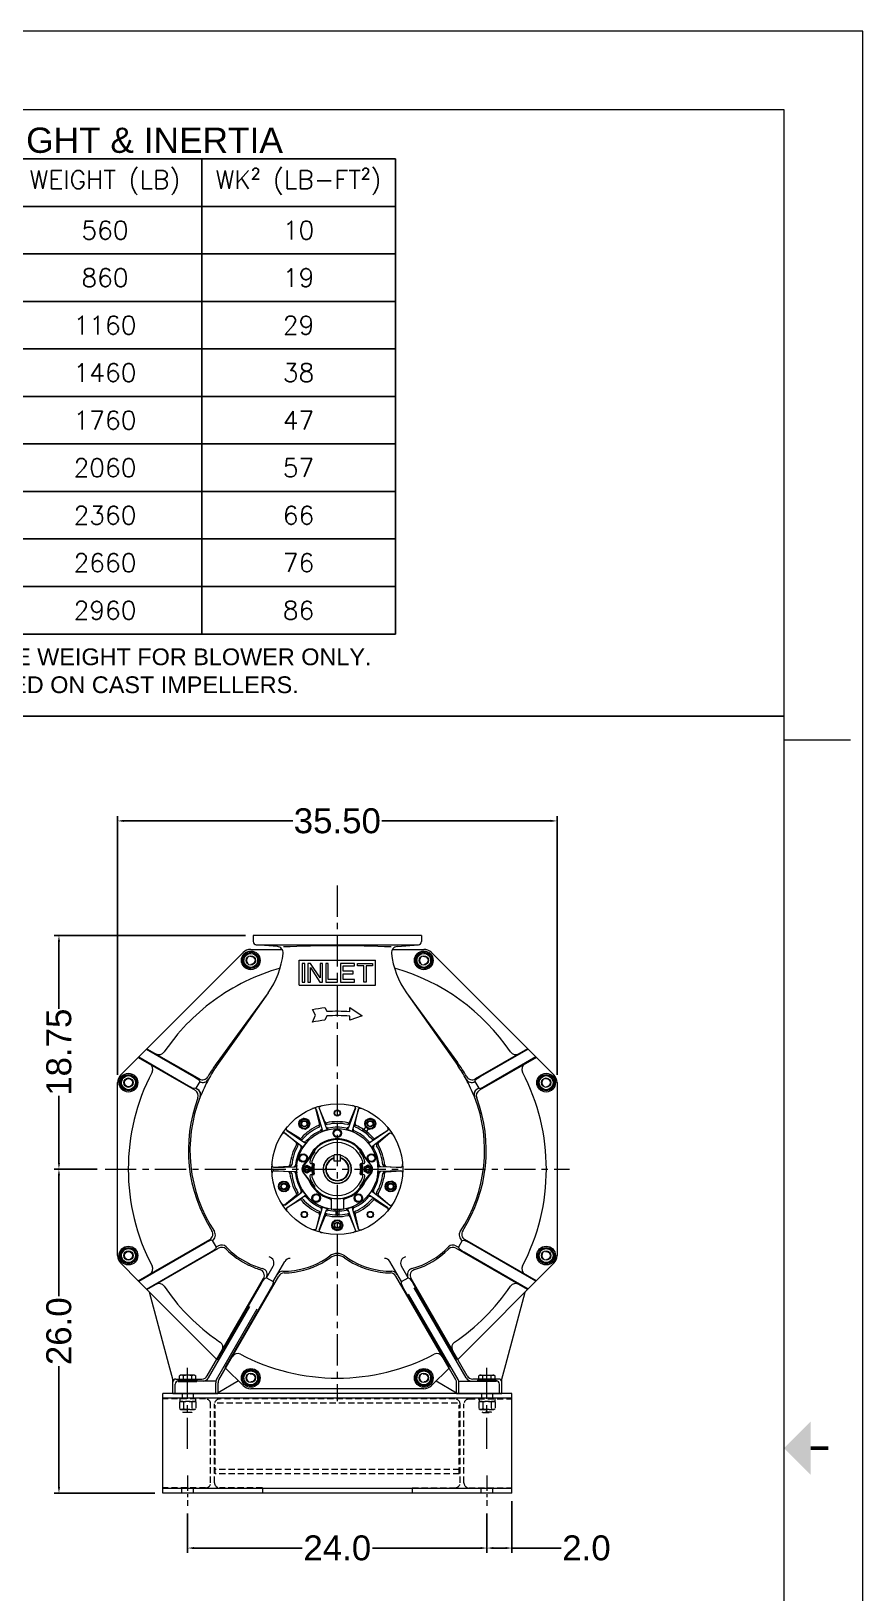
# Model space of a CAD drawing. Header units: inches. Extents: x -48 to 250, y -21 to 207.
# Drawn here: x 183.3 to 249.9, y 81.5 to 206.8 of the extents above; entities that cross this region are included whole.
import ezdxf
from ezdxf.enums import TextEntityAlignment as Align

# ---------------------------------------------------------------- set-up
doc = ezdxf.new("R2010")
doc.units = ezdxf.units.IN
doc.header["$MEASUREMENT"] = 0
doc.linetypes.add('CENTER', pattern=[2, 1.25, -0.25, 0.25, -0.25])
doc.linetypes.add('HIDDEN', pattern=[0.375, 0.25, -0.125])
doc.layers.get('Defpoints').update_dxf_attribs({"lineweight": 5})
for name, color, linetype, lineweight in [('CEN', 3, 'CENTER', 5), ('HID', 6, 'HIDDEN', 5), ('HID-HIDE', 6, 'HIDDEN', 5), ('OBJ', 7, 'Continuous', 5), ('TXT', 7, 'Continuous', 5)]:
    doc.layers.add(name, color=color, linetype=linetype, lineweight=lineweight)
doc.layers.add('Title Block', color=7, linetype='Continuous')
doc.styles.add('ACANSTS', font='romans.shx', dxfattribs={"height": 1})
doc.styles.add('Roman', font='romans')
doc.styles.get("Standard").update_dxf_attribs({"font": 'arial.ttf'})
doc.dimstyles.new('STANDARD 2 PLCS$0', dxfattribs={"dimtxt": 1, "dimasz": 0.5, "dimexe": 0.375, "dimexo": 0.625, "dimgap": 0.2, "dimtad": 0, "dimzin": 4, "dimdsep": 46, "dimtxsty": 'Standard', "dimcen": 0.09, "dimaunit": 1, "dimadec": 0, "dimazin": 1, "dimtfac": 1, "dimtofl": 0, "dimtmove": 0, "dimatfit": 3, "dimfxl": 1, "dimtolj": 1, "dimtzin": 4, "dimarcsym": 0})

# ---------------------------------------------------------------- blocks, each defined once
blk = doc.blocks.new('LONE STAR BLOWER TITLE BLOCK (SIZE A)')
at = {"layer": 'Title Block', "lineweight": 15}
for p, q in [((23.625, 18), (0, 18)), ((23.625, 0), (23.625, 18)), ((23.125, 17.5), (0.5, 17.5)), ((23.125, 17.5), (0.5, 17.5)), ((23.125, 0.5), (23.125, 17.5)), ((23.125, 13.5), (23.5469, 13.5))]:
    blk.add_line(p, q, dxfattribs=at)
at = {"layer": 'Title Block', "lineweight": 15, "const_width": 0.0225}
blk.add_lwpolyline([(23.4062, 9), (23.2938, 9)], dxfattribs=at)
at = {"layer": 'Title Block', "lineweight": 15}
blk.add_solid([(23.2938, 8.8313), (23.2938, 9.1688), (23.125, 9)], dxfattribs=at)
at = {"layer": 'Title Block', "lineweight": 15, "style": 'ACANSTS'}
for tag, p, height in [('DRAWN_BY', (14.3692, 2.2855), 0.135), ('DRAWN_DATE', (15.5145, 2.2938), 0.135), ('DRAWING_SUBTITLE', (17.5134, 1.9768), 0.2025), ('CHECKED_BY', (14.3914, 1.9397), 0.135), ('CHECK_DATE', (15.4958, 1.9404), 0.135), ('ENGINEER', (14.3854, 1.6081), 0.135), ('ENG_DATE', (15.4868, 1.6029), 0.135), ('DRAWING_SUBTITLE', (17.5109, 1.5494), 0.2025), ('MANUFACTURING', (14.3811, 1.2706), 0.135), ('MFG_DATE', (15.4879, 1.2695), 0.135), ('CONTROL', (14.3811, 0.9331), 0.135), ('CONTROL_DATE', (15.4879, 0.932), 0.135), ('CAGE_CODE', (17.7275, 0.9163), 0.135), ('MODEL_FILE_NAME', (8.2952, 0.6111), 0.135), ('APPROVED_BY', (14.3698, 0.5685), 0.135), ('APPROVAL_DATE', (15.4796, 0.5615), 0.135)]:
    blk.add_attdef(tag, p, '', height=height, dxfattribs=at)
at = {"layer": 'Title Block', "lineweight": 15, "style": 'Roman', "flags": 8}
for tag, height, p in [('DWG_NUMBER', 0.2812, (18.9096, 1.1474)), ('SCALE', 0.135, (17.9035, 0.7041)), ('SHEETNUMBER', 0.135, (21.2556, 0.7041)), ('TOTA_SHEETS', 0.135, (21.8939, 0.7016))]:
    blk.add_attdef(tag, text='', height=height, dxfattribs=at).set_placement(p, align=Align.TOP_LEFT)
at = {"layer": 'Title Block', "lineweight": 15, "style": 'ACANSTS'}
blk.add_attdef('REVISION', text='', height=0.135, dxfattribs=at).set_placement((22.8495, 0.8933), align=Align.CENTER)
blk = doc.blocks.new('*T95')
at = {"layer": 'Title Block', "color": 0, "linetype": 'ByBlock', "lineweight": -2, "transparency": 16777216}
for p, q in [((0, 0), (46.56, 0)), ((0, 0), (0, -38.12)), ((15.52, 0), (15.52, -38.12)), ((31.04, 0), (31.04, -38.12)), ((46.56, 0), (46.56, -38.12)), ((0, -3.81), (46.56, -3.81)), ((0, -7.62), (46.56, -7.62)), ((0, -11.44), (46.56, -11.44)), ((0, -15.25), (46.56, -15.25)), ((0, -19.06), (46.56, -19.06)), ((0, -22.87), (46.56, -22.87)), ((0, -26.68), (46.56, -26.68)), ((0, -30.49), (46.56, -30.49)), ((0, -34.31), (46.56, -34.31)), ((0, -38.12), (46.56, -38.12))]:
    blk.add_line(p, q, dxfattribs=at)
at = {"layer": 'Title Block', "color": 0, "lineweight": 5, "transparency": 16777216, "char_height": 1.47, "width": 14.4564, "attachment_point": 5, "style": 'Roman'}
for s, insert in [('MODEL', (7.76, -1.91)), ('WEIGHT (LB)', (23.28, -1.91)), ('WK² (LB-FT²)', (38.8, -1.91)), ('MC8-1', (7.76, -5.72)), ('560', (23.28, -5.72)), ('10', (38.8, -5.72)), ('MC8-2', (7.76, -9.53)), ('860', (23.28, -9.53)), ('19', (38.8, -9.53)), ('MC8-3', (7.76, -13.34)), ('1160', (23.28, -13.34)), ('29', (38.8, -13.34)), ('MC8-4', (7.76, -17.15)), ('1460', (23.28, -17.15)), ('38', (38.8, -17.15)), ('MC8-5', (7.76, -20.96)), ('1760', (23.28, -20.96)), ('47', (38.8, -20.96)), ('MC8-6', (7.76, -24.78)), ('2060', (23.28, -24.78)), ('57', (38.8, -24.78)), ('MC8-7', (7.76, -28.59)), ('2360', (23.28, -28.59)), ('66', (38.8, -28.59)), ('MC8-8', (7.76, -32.4)), ('2660', (23.28, -32.4)), ('76', (38.8, -32.4)), ('MC8-9', (7.76, -36.21)), ('2960', (23.28, -36.21)), ('86', (38.8, -36.21))]:
    blk.add_mtext(s, dxfattribs=dict(at, insert=insert))
blk = doc.blocks.new('*D106')
at = {"color": 0, "lineweight": -2, "transparency": 16777216}
for p, q in [((190.19, 123.04), (190.19, 143.79)), ((190.69, 143.41), (204.24, 143.41)), ((224.93, 143.41), (211.38, 143.41)), ((225.43, 123.04), (225.43, 143.79))]:
    blk.add_line(p, q, dxfattribs=at)
at = {"color": 0, "transparency": 16777216}
for points in [[(190.69, 143.5), (190.69, 143.33), (190.19, 143.41)], [(224.93, 143.5), (224.93, 143.33), (225.43, 143.41)]]:
    blk.add_solid(points, dxfattribs=at)
at = {"layer": 'Defpoints', "color": 0, "transparency": 16777216}
for p in [(225.43, 143.41), (190.19, 122.42), (225.43, 122.42)]:
    blk.add_point(p, dxfattribs=at)
at = {"color": 0, "lineweight": 5, "transparency": 16777216, "insert": (207.81, 143.41), "char_height": 2, "attachment_point": 5}
blk.add_mtext('\\A1;35.50', dxfattribs=at)
blk = doc.blocks.new('*D107')
at = {"color": 0, "lineweight": -2, "transparency": 16777216}
for p, q in [((200.44, 134.23), (185.12, 134.23)), ((185.49, 133.73), (185.49, 128.34)), ((185.49, 115.98), (185.49, 121.37)), ((188.57, 115.48), (185.12, 115.48))]:
    blk.add_line(p, q, dxfattribs=at)
at = {"color": 0, "transparency": 16777216}
for points in [[(185.41, 133.73), (185.58, 133.73), (185.49, 134.23)], [(185.41, 115.98), (185.58, 115.98), (185.49, 115.48)]]:
    blk.add_solid(points, dxfattribs=at)
at = {"layer": 'Defpoints', "color": 0, "transparency": 16777216}
for p in [(201.06, 134.23), (185.49, 115.48), (189.19, 115.48)]:
    blk.add_point(p, dxfattribs=at)
at = {"color": 0, "lineweight": 5, "transparency": 16777216, "insert": (185.49, 124.86), "char_height": 2, "attachment_point": 5, "rotation": 90}
blk.add_mtext('\\A1;18.75', dxfattribs=at)
blk = doc.blocks.new('*D108')
at = {"color": 0, "lineweight": -2, "transparency": 16777216}
for p, q in [((188.57, 115.48), (185.12, 115.48)), ((185.49, 114.98), (185.49, 105.29)), ((185.49, 89.98), (185.49, 99.67)), ((193.19, 89.48), (185.12, 89.48))]:
    blk.add_line(p, q, dxfattribs=at)
at = {"color": 0, "transparency": 16777216}
for points in [[(185.41, 114.98), (185.58, 114.98), (185.49, 115.48)], [(185.41, 89.98), (185.58, 89.98), (185.49, 89.48)]]:
    blk.add_solid(points, dxfattribs=at)
at = {"layer": 'Defpoints', "color": 0, "transparency": 16777216}
for p in [(189.19, 115.48), (185.49, 89.48), (193.81, 89.48)]:
    blk.add_point(p, dxfattribs=at)
at = {"color": 0, "lineweight": 5, "transparency": 16777216, "insert": (185.49, 102.48), "char_height": 2, "attachment_point": 5, "rotation": 90}
blk.add_mtext('\\A1;26.0', dxfattribs=at)
blk = doc.blocks.new('*D109')
at = {"color": 0, "lineweight": -2, "transparency": 16777216}
for p, q in [((195.81, 87.86), (195.81, 84.71)), ((219.81, 87.86), (219.81, 84.71)), ((196.31, 85.09), (205, 85.09)), ((219.31, 85.09), (210.62, 85.09))]:
    blk.add_line(p, q, dxfattribs=at)
at = {"color": 0, "transparency": 16777216}
for points in [[(196.31, 85.17), (196.31, 85), (195.81, 85.09)], [(219.31, 85.17), (219.31, 85), (219.81, 85.09)]]:
    blk.add_solid(points, dxfattribs=at)
at = {"layer": 'Defpoints', "color": 0, "transparency": 16777216}
for p in [(195.81, 88.48), (219.81, 88.48), (219.81, 85.09)]:
    blk.add_point(p, dxfattribs=at)
at = {"color": 0, "lineweight": 5, "transparency": 16777216, "insert": (207.81, 85.09), "char_height": 2, "attachment_point": 5}
blk.add_mtext('\\A1;24.0', dxfattribs=at)
blk = doc.blocks.new('*D110')
at = {"color": 0, "lineweight": -2, "transparency": 16777216}
for p, q in [((219.81, 87.86), (219.81, 84.71)), ((221.81, 88.86), (221.81, 84.71)), ((220.31, 85.09), (221.31, 85.09)), ((221.81, 85.09), (225.76, 85.09))]:
    blk.add_line(p, q, dxfattribs=at)
at = {"color": 0, "transparency": 16777216}
for points in [[(220.31, 85.17), (220.31, 85), (219.81, 85.09)], [(221.31, 85.17), (221.31, 85), (221.81, 85.09)]]:
    blk.add_solid(points, dxfattribs=at)
at = {"layer": 'Defpoints', "color": 0, "transparency": 16777216}
for p in [(221.81, 89.48), (219.81, 88.48), (219.81, 85.09)]:
    blk.add_point(p, dxfattribs=at)
at = {"color": 0, "lineweight": 5, "transparency": 16777216, "insert": (227.79, 85.09), "char_height": 2, "attachment_point": 5}
blk.add_mtext('\\A1;2.0', dxfattribs=at)

msp = doc.modelspace()

# ---------------------------------------------------------------- linework, layer by layer
msp.add_line((182.362, 151.811), (243.627, 151.811))
at = {"color": 7, "lineweight": 5}
for p, q in [((198.294, 109.33), (198.101, 109.219)), ((217.327, 109.33), (217.52, 109.219)), ((198.246, 97.481), (194.625, 97.481)), ((194.627, 97.481), (198.244, 97.481)), ((217.375, 97.481), (220.996, 97.481)), ((217.377, 97.481), (220.994, 97.481))]:
    msp.add_line(p, q, dxfattribs=at)
at = {"layer": 'CEN', "color": 5, "lineweight": 5, "ltscale": 2}
for p, q in [((207.811, 138.231), (207.811, 96.861)), ((189.19, 115.481), (226.431, 115.481)), ((195.811, 93.044), (195.811, 99.952)), ((219.811, 93.044), (219.811, 99.952))]:
    msp.add_line(p, q, dxfattribs=at)
at = {"layer": 'CEN', "color": 5, "lineweight": 5}
for p, q in [((195.811, 90.919), (195.811, 88.481)), ((219.811, 90.919), (219.811, 88.481))]:
    msp.add_line(p, q, dxfattribs=at)
at = {"layer": 'HID', "color": 7, "lineweight": 5, "ltscale": 2}
for p, q in [((195.341, 89.481), (195.341, 89.919)), ((196.281, 89.481), (196.281, 89.919)), ((219.341, 89.481), (219.341, 89.919)), ((220.281, 89.481), (220.281, 89.919))]:
    msp.add_line(p, q, dxfattribs=at)
at = {"layer": 'HID-HIDE', "color": 7, "linetype": 'Continuous', "lineweight": 5, "ltscale": 2}
for p, q in [((191.852, 124.441), (196.392, 128.981)), ((199.811, 126.133), (198.158, 123.791)), ((199.811, 126.267), (198.181, 124.047)), ((190.447, 123.036), (191.852, 124.441)), ((190.19, 108.545), (190.19, 122.417)), ((206.391, 119.139), (206.101, 120.311)), ((206.113, 120.287), (206.592, 118.638)), ((206.809, 119.274), (206.356, 120.393)), ((206.36, 120.368), (206.941, 118.752)), ((209.262, 120.368), (208.68, 118.752)), ((208.812, 119.274), (209.266, 120.393)), ((209.509, 120.287), (209.03, 118.638)), ((209.23, 119.139), (209.521, 120.311)), ((204.513, 117.606), (203.589, 118.383)), ((203.612, 118.371), (204.969, 117.319)), ((204.771, 117.961), (203.746, 118.6)), ((203.765, 118.581), (205.185, 117.616)), ((209.89, 118.684), (209.83, 118.595)), ((209.905, 118.673), (209.842, 118.58)), ((210.214, 118.449), (209.89, 118.684)), ((209.951, 118.64), (210.098, 118.842)), ((210.3, 118.695), (210.098, 118.842)), ((210.199, 118.46), (210.13, 118.37)), ((210.214, 118.449), (210.148, 118.364)), ((210.153, 118.493), (210.3, 118.695)), ((211.857, 118.581), (210.436, 117.616)), ((212.009, 118.371), (210.652, 117.319)), ((210.85, 117.961), (211.875, 118.6)), ((211.109, 117.606), (212.033, 118.383)), ((205.053, 115.714), (205.894, 116.872)), ((206.016, 116.904), (205.075, 115.717)), ((207.561, 116.128), (207.561, 116.627)), ((208.06, 116.627), (207.561, 116.627)), ((208.06, 116.128), (208.06, 116.627)), ((209.606, 116.904), (210.546, 115.717)), ((210.568, 115.714), (209.728, 116.872)), ((203.894, 115.701), (202.689, 115.615)), ((203.894, 115.262), (202.689, 115.347)), ((202.715, 115.611), (204.432, 115.665)), ((202.715, 115.352), (204.432, 115.298)), ((205.053, 115.249), (205.894, 114.09)), ((206.016, 114.059), (205.075, 115.245)), ((205.727, 115.921), (205.907, 115.921)), ((207.56, 116.128), (207.56, 116.384)), ((208.061, 116.128), (207.56, 116.128)), ((208.061, 116.128), (208.061, 116.384)), ((209.606, 114.059), (210.546, 115.245)), ((209.894, 115.921), (209.715, 115.921)), ((210.568, 115.249), (209.728, 114.09)), ((212.906, 115.611), (211.19, 115.665)), ((212.906, 115.352), (211.19, 115.298)), ((211.728, 115.701), (212.932, 115.615)), ((211.728, 115.262), (212.932, 115.347)), ((205.727, 115.041), (205.907, 115.041)), ((209.894, 115.041), (209.715, 115.041)), ((204.513, 113.357), (203.589, 112.58)), ((203.612, 112.591), (204.969, 113.644)), ((204.771, 113.001), (203.746, 112.363)), ((203.765, 112.381), (205.185, 113.347)), ((207.311, 113.07), (207.311, 112.324)), ((208.311, 113.07), (208.311, 112.324)), ((211.857, 112.381), (210.436, 113.347)), ((212.009, 112.591), (210.652, 113.644)), ((210.85, 113.001), (211.875, 112.363)), ((211.109, 113.357), (212.033, 112.58)), ((206.391, 111.824), (206.101, 110.652)), ((206.113, 110.675), (206.592, 112.324)), ((206.809, 111.688), (206.356, 110.569)), ((206.36, 110.595), (206.941, 112.211)), ((207.623, 112.126), (207.627, 112.237)), ((207.623, 112.126), (207.998, 112.126)), ((207.641, 112.126), (207.645, 112.236)), ((207.686, 112.126), (207.686, 111.876)), ((207.686, 111.876), (207.936, 111.876)), ((207.936, 112.126), (207.936, 111.876)), ((207.98, 112.126), (207.977, 112.236)), ((207.998, 112.126), (207.995, 112.237)), ((209.262, 110.595), (208.68, 112.211)), ((208.812, 111.688), (209.266, 110.569)), ((209.509, 110.675), (209.03, 112.324)), ((209.23, 111.824), (209.521, 110.652)), ((191.852, 106.521), (190.447, 107.926)), ((196.392, 101.981), (191.852, 106.521)), ((217.308, 98.591), (213.46, 105.256)), ((217.494, 98.597), (213.532, 105.459)), ((218.138, 98.731), (213.962, 105.965)), ((218.233, 98.895), (214.15, 105.966)), ((197.389, 98.895), (200.58, 104.422)), ((197.483, 98.731), (200.788, 104.455)), ((198.128, 98.597), (201.398, 104.263)), ((198.313, 98.591), (201.487, 104.088)), ((199.222, 102.07), (199.811, 103.09)), ((199.299, 102.108), (199.811, 102.995)), ((194.625, 98.645), (194.311, 99.819)), ((195.248, 98.952), (195.161, 98.901)), ((196.373, 98.952), (195.248, 98.952)), ((196.373, 98.952), (196.46, 98.901)), ((219.248, 98.952), (219.161, 98.901)), ((219.248, 98.952), (220.373, 98.952)), ((220.373, 98.952), (220.46, 98.901)), ((220.996, 98.645), (221.311, 99.819)), ((194.625, 97.481), (194.625, 98.645)), ((194.811, 97.481), (194.811, 98.231)), ((194.875, 98.645), (196.956, 98.645)), ((195.061, 98.553), (195.061, 98.452)), ((198.079, 98.481), (195.061, 98.481)), ((195.061, 98.452), (196.561, 98.452)), ((195.161, 98.452), (195.161, 98.901)), ((195.486, 98.452), (195.486, 98.901)), ((196.135, 98.452), (196.135, 98.901)), ((196.46, 98.452), (196.46, 98.901)), ((196.561, 98.553), (196.561, 98.452)), ((198.061, 97.481), (198.061, 98.347)), ((199.884, 98.489), (198.246, 97.544)), ((198.246, 97.481), (198.246, 98.341)), ((215.738, 98.489), (217.375, 97.544)), ((217.375, 97.481), (217.375, 98.341)), ((217.542, 98.481), (220.561, 98.481)), ((217.561, 97.481), (217.561, 98.347)), ((220.746, 98.645), (218.666, 98.645)), ((219.061, 98.553), (219.061, 98.452)), ((220.561, 98.452), (219.061, 98.452)), ((219.161, 98.452), (219.161, 98.901)), ((219.486, 98.452), (219.486, 98.901)), ((220.135, 98.452), (220.135, 98.901)), ((220.46, 98.452), (220.46, 98.901)), ((220.561, 98.553), (220.561, 98.452)), ((220.811, 97.481), (220.811, 98.231)), ((220.996, 97.481), (220.996, 98.645))]:
    msp.add_line(p, q, dxfattribs=at)
at = {"layer": 'HID-HIDE', "color": 7, "lineweight": 5, "ltscale": 2}
for p, q in [((197.254, 97.044), (193.811, 97.044)), ((195.248, 96.854), (195.161, 96.804)), ((195.161, 96.804), (195.161, 96.263)), ((195.176, 97.044), (195.176, 96.854)), ((195.176, 96.854), (196.446, 96.854)), ((195.371, 97.481), (195.371, 97.044)), ((195.486, 96.804), (195.486, 96.263)), ((196.135, 96.804), (196.135, 96.263)), ((196.251, 97.481), (196.251, 97.044)), ((196.373, 96.854), (196.46, 96.804)), ((196.446, 97.044), (196.446, 96.854)), ((196.46, 96.804), (196.46, 96.263)), ((197.654, 90.319), (197.654, 96.644)), ((197.967, 90.319), (197.967, 96.644)), ((198.029, 91.044), (198.029, 96.544)), ((217.435, 96.701), (198.186, 96.701)), ((217.254, 97.044), (198.367, 97.044)), ((217.592, 91.044), (217.592, 96.544)), ((217.654, 90.319), (217.654, 96.644)), ((217.967, 90.319), (217.967, 96.644)), ((218.367, 97.044), (221.811, 97.044)), ((219.248, 96.854), (219.161, 96.804)), ((219.161, 96.804), (219.161, 96.263)), ((219.176, 97.044), (219.176, 96.854)), ((219.176, 96.854), (220.446, 96.854)), ((219.371, 97.481), (219.371, 97.044)), ((219.486, 96.804), (219.486, 96.263)), ((220.135, 96.804), (220.135, 96.263)), ((220.251, 97.481), (220.251, 97.044)), ((220.373, 96.854), (220.46, 96.804)), ((220.446, 97.044), (220.446, 96.854)), ((220.46, 96.804), (220.46, 96.263)), ((195.248, 96.213), (195.161, 96.263)), ((195.248, 96.213), (196.373, 96.213)), ((195.483, 95.952), (195.436, 95.998)), ((195.436, 95.998), (196.186, 95.998)), ((196.139, 95.952), (195.483, 95.952)), ((196.139, 95.952), (196.186, 95.998)), ((196.373, 96.213), (196.46, 96.263)), ((219.248, 96.213), (219.161, 96.263)), ((219.248, 96.213), (220.373, 96.213)), ((220.186, 95.998), (219.436, 95.998)), ((219.483, 95.952), (219.436, 95.998)), ((219.483, 95.952), (220.139, 95.952)), ((220.139, 95.952), (220.186, 95.998)), ((220.373, 96.213), (220.46, 96.263)), ((217.592, 91.387), (198.029, 91.387)), ((217.592, 91.044), (198.029, 91.044)), ((197.254, 89.919), (193.811, 89.919)), ((201.811, 89.919), (198.367, 89.919)), ((201.811, 89.919), (201.811, 89.481)), ((213.811, 89.919), (217.254, 89.919)), ((213.811, 89.919), (213.811, 89.481)), ((218.367, 89.919), (221.811, 89.919))]:
    msp.add_line(p, q, dxfattribs=at)
at = {"layer": 'HID-HIDE', "color": 7, "linetype": 'Continuous', "lineweight": 5, "ltscale": 2}
for points in [[(190.67, 122.933), (190.421, 122.333), (190.817, 121.817), (191.461, 121.902), (191.709, 122.502), (191.314, 123.018)], [(205.509, 119.386), (205.109, 119.551), (204.766, 119.288), (204.822, 118.858), (205.222, 118.693), (205.566, 118.956)], [(210.813, 118.877), (210.847, 119.308), (210.49, 119.554), (210.099, 119.367), (210.065, 118.936), (210.422, 118.69)], [(207.973, 118.075), (208.135, 118.356), (207.973, 118.638), (207.648, 118.638), (207.486, 118.356), (207.648, 118.075)], [(205.394, 116.437), (205.177, 116.679), (204.859, 116.611), (204.759, 116.302), (204.976, 116.061), (205.294, 116.128)], [(210.328, 116.128), (210.645, 116.061), (210.863, 116.302), (210.762, 116.611), (210.445, 116.679), (210.227, 116.437)], [(205.092, 115.644), (205.373, 115.806), (205.654, 115.644), (205.654, 115.319), (205.373, 115.157), (205.092, 115.319)], [(210.529, 115.644), (210.248, 115.806), (209.967, 115.644), (209.967, 115.319), (210.248, 115.157), (210.529, 115.319)], [(203.386, 114.499), (203.105, 114.17), (203.25, 113.762), (203.676, 113.683), (203.957, 114.012), (203.812, 114.42)], [(211.968, 113.676), (212.389, 113.777), (212.512, 114.192), (212.213, 114.506), (211.792, 114.405), (211.669, 113.99)], [(206.155, 113.478), (205.858, 113.346), (205.824, 113.023), (206.087, 112.832), (206.384, 112.965), (206.418, 113.288)], [(209.204, 113.288), (209.238, 112.965), (209.535, 112.832), (209.797, 113.023), (209.763, 113.346), (209.467, 113.478)], [(207.378, 110.97), (207.604, 110.601), (208.037, 110.612), (208.244, 110.993), (208.017, 111.362), (207.584, 111.351)], [(190.421, 108.63), (190.67, 108.03), (191.314, 107.945), (191.709, 108.46), (191.461, 109.061), (190.817, 109.145)]]:
    msp.add_lwpolyline(points, close=True, dxfattribs=at)
at = {"layer": 'HID-HIDE', "color": 7, "lineweight": 5, "ltscale": 2}
for centre in [(200.875, 132.227), (214.747, 132.227), (224.556, 122.417), (224.556, 108.545), (200.875, 98.736), (214.747, 98.736)]:
    msp.add_circle(centre, 0.328, dxfattribs=at)
at = {"layer": 'HID-HIDE', "color": 7, "linetype": 'Continuous', "lineweight": 5, "ltscale": 2}
for centre, radius in [((191.065, 122.417), 0.75), ((191.065, 122.417), 0.65), ((191.065, 122.417), 0.562), ((191.065, 122.417), 0.375), ((191.065, 122.417), 0.328), ((207.811, 115.481), 5.25), ((205.166, 119.122), 0.436), ((205.166, 119.122), 0.375), ((205.166, 119.122), 0.25), ((205.166, 119.122), 0.211), ((207.811, 119.981), 0.25), ((207.811, 119.981), 0.211), ((210.456, 119.122), 0.436), ((210.456, 119.122), 0.375), ((210.456, 119.122), 0.25), ((210.456, 119.122), 0.211), ((207.811, 115.481), 3.25), ((207.811, 118.356), 0.341), ((207.811, 118.356), 0.281), ((205.076, 116.37), 0.341), ((205.076, 116.37), 0.281), ((210.545, 116.37), 0.341), ((210.545, 116.37), 0.281), ((205.373, 115.481), 0.281), ((205.373, 115.481), 0.188), ((205.373, 115.481), 0.156), ((210.248, 115.481), 0.281), ((210.248, 115.481), 0.188), ((210.248, 115.481), 0.156), ((203.531, 114.091), 0.436), ((203.531, 114.091), 0.375), ((203.531, 114.091), 0.25), ((203.531, 114.091), 0.211), ((212.09, 114.091), 0.436), ((212.09, 114.091), 0.375), ((212.09, 114.091), 0.25), ((212.09, 114.091), 0.211), ((206.121, 113.155), 0.341), ((206.121, 113.155), 0.281), ((209.501, 113.155), 0.341), ((209.501, 113.155), 0.281), ((205.166, 111.841), 0.25), ((205.166, 111.841), 0.211), ((210.456, 111.841), 0.25), ((210.456, 111.841), 0.211), ((207.811, 110.981), 0.436), ((207.811, 110.981), 0.375), ((207.811, 110.981), 0.25), ((207.811, 110.981), 0.211), ((191.065, 108.545), 0.75), ((191.065, 108.545), 0.65), ((191.065, 108.545), 0.562), ((191.065, 108.545), 0.375), ((191.065, 108.545), 0.328)]:
    msp.add_circle(centre, radius, dxfattribs=at)
for centre, radius, start, end in [((207.811, 115.481), 16.762, 126.36459, 145.90593), ((193.515, 125.158), 0.5, 240, 325.90593), ((207.811, 116.981), 11.943, 143.73052, 150.30666), ((191.065, 122.417), 0.875, 135, 180), ((207.811, 115.481), 16.762, 152.39026, 207.60974), ((192.514, 123.482), 0.5, 332.39026, 60), ((207.811, 116.981), 11.812, 144.79781, 151.07171), ((207.811, 116.981), 11.943, 159.33765, 212.6674), ((207.811, 116.981), 11.812, 158.66654, 213.45863), ((206.265, 119.107), 0.13, 293.08606, 13.92969), ((206.304, 118.97), 0.13, 295.52687, 16.19995), ((206.93, 119.323), 0.13, 202.07031, 282.91394), ((206.979, 119.189), 0.13, 199.80005, 280.47313), ((207.811, 115.481), 3.812, 77.08606, 102.91394), ((207.811, 115.481), 3.67, 77.27513, 102.72487), ((208.643, 119.189), 0.13, 259.52687, 340.19995), ((208.692, 119.323), 0.13, 257.08606, 337.92969), ((209.317, 118.97), 0.13, 163.80005, 244.47313), ((209.356, 119.107), 0.13, 166.07031, 246.91394), ((204.84, 118.072), 0.13, 238.07031, 318.91394), ((204.958, 117.992), 0.13, 235.80005, 316.47313), ((207.811, 115.481), 3.812, 113.08606, 138.91394), ((207.811, 115.481), 3.67, 113.27513, 138.72487), ((207.811, 115.481), 3.36, 113.58512, 138.41488), ((207.811, 115.481), 2.444, 21.68956, 158.31044), ((207.811, 115.481), 2.368, 35.964, 144.036), ((206.411, 118.678), 0.13, 295.23392, 16.19995), ((207.811, 115.481), 3.268, 102.70256, 113.29744), ((206.467, 118.602), 0.13, 293.29744, 16.19995), ((207.064, 118.796), 0.13, 199.80005, 282.70256), ((207.064, 118.89), 0.13, 199.80005, 280.76608), ((207.811, 115.481), 3.36, 77.58512, 102.41488), ((208.558, 118.796), 0.13, 257.29744, 340.19995), ((207.811, 115.481), 3.268, 66.70256, 77.29744), ((208.557, 118.89), 0.13, 259.23392, 340.19995), ((209.155, 118.602), 0.13, 163.80005, 246.70256), ((209.21, 118.678), 0.13, 163.80005, 244.76608), ((207.811, 115.481), 3.36, 41.58512, 66.41488), ((207.811, 115.481), 3.67, 41.27513, 66.72487), ((207.811, 115.481), 3.812, 57.00448, 66.91394), ((207.811, 115.481), 3.812, 41.08606, 50.99552), ((210.663, 117.992), 0.13, 223.52687, 304.19995), ((210.782, 118.072), 0.13, 221.08606, 301.92969), ((207.811, 115.481), 3.812, 149.08606, 174.91394), ((207.811, 115.481), 3.67, 149.27513, 174.72487), ((207.811, 115.481), 3.36, 149.58512, 174.41488), ((204.429, 117.506), 0.13, 329.08606, 49.92969), ((204.541, 117.419), 0.13, 331.52687, 52.19995), ((204.8, 117.245), 0.13, 331.23392, 52.19995), ((204.889, 117.216), 0.13, 329.29744, 52.19995), ((207.811, 115.481), 3.268, 138.70256, 149.29744), ((205.203, 117.8), 0.13, 235.80005, 316.76608), ((205.258, 117.724), 0.13, 235.80005, 318.70256), ((207.811, 115.481), 2.29, 141.60203, 164.70128), ((207.811, 115.481), 2.125, 16.59679, 163.40321), ((207.811, 115.481), 1.136, 102.68448, 77.31552), ((207.811, 115.481), 1.124, 102.82797, 77.17203), ((207.811, 115.481), 2.29, 15.29872, 38.39797), ((210.363, 117.724), 0.13, 221.29744, 304.19995), ((207.811, 115.481), 3.268, 30.70256, 41.29744), ((210.418, 117.8), 0.13, 223.23392, 304.19995), ((210.732, 117.216), 0.13, 127.80005, 210.70256), ((210.822, 117.245), 0.13, 127.80005, 208.76608), ((207.811, 115.481), 3.36, 5.58512, 30.41488), ((211.08, 117.419), 0.13, 127.80005, 208.47313), ((207.811, 115.481), 3.67, 5.27513, 30.72487), ((211.192, 117.506), 0.13, 130.07031, 210.91394), ((207.811, 115.481), 3.812, 5.08606, 30.91394), ((203.885, 115.831), 0.13, 274.07031, 354.91394), ((203.885, 115.132), 0.13, 5.08606, 85.92969), ((204.027, 115.836), 0.13, 271.80005, 352.47313), ((204.027, 115.127), 0.13, 7.52687, 88.19995), ((204.338, 115.825), 0.13, 271.80005, 352.76608), ((204.338, 115.138), 0.13, 7.23392, 88.19995), ((204.428, 115.795), 0.13, 271.80005, 354.70256), ((204.428, 115.168), 0.13, 5.29744, 88.19995), ((207.811, 115.481), 3.268, 174.70256, 185.29744), ((205.373, 115.481), 0.395, 144.036, 215.964), ((205.373, 115.481), 0.38, 141.60203, 218.39797), ((205.727, 116.051), 0.13, 164.70128, 270), ((207.811, 115.481), 2.047, 167.58733, 192.41267), ((205.899, 116.051), 0.13, 163.40321, 272.342), ((205.84, 115.861), 0.06, 349.08539, 90), ((207.811, 115.481), 1.947, 169.08539, 190.91461), ((205.907, 115.861), 0.06, 348.71392, 92.342), ((207.811, 115.481), 1.882, 168.71392, 191.28608), ((207.811, 115.481), 0.937, 105.44275, 74.55725), ((207.811, 115.481), 0.902, 106.11736, 73.88264), ((209.715, 115.861), 0.06, 87.658, 191.28608), ((207.811, 115.481), 1.882, 348.71392, 11.28608), ((209.723, 116.051), 0.13, 267.658, 16.59679), ((209.781, 115.861), 0.06, 90, 190.91461), ((207.811, 115.481), 1.947, 349.08539, 10.91461), ((207.811, 115.481), 2.047, 347.58733, 12.41267), ((209.894, 116.051), 0.13, 270, 15.29872), ((210.248, 115.481), 0.38, 321.60203, 38.39797), ((210.248, 115.481), 0.395, 324.036, 35.964), ((211.194, 115.795), 0.13, 185.29744, 268.19995), ((207.811, 115.481), 3.268, 354.70256, 5.29744), ((211.194, 115.168), 0.13, 91.80005, 174.70256), ((211.283, 115.825), 0.13, 187.23392, 268.19995), ((211.283, 115.138), 0.13, 91.80005, 172.76608), ((211.594, 115.836), 0.13, 187.52687, 268.19995), ((211.594, 115.127), 0.13, 91.80005, 172.47313), ((211.737, 115.831), 0.13, 185.08606, 265.92969), ((211.737, 115.132), 0.13, 94.07031, 174.91394), ((207.811, 115.481), 3.812, 185.08606, 210.91394), ((207.811, 115.481), 3.67, 185.27513, 210.72487), ((207.811, 115.481), 3.36, 185.58512, 210.41488), ((207.811, 115.481), 2.444, 201.68956, 255.8314), ((205.727, 114.911), 0.13, 90, 195.29872), ((207.811, 115.481), 2.29, 195.29872, 218.39797), ((205.899, 114.912), 0.13, 87.658, 196.59679), ((207.811, 115.481), 2.125, 196.59679, 343.40321), ((205.84, 115.101), 0.06, 270, 10.91461), ((207.811, 115.481), 2.368, 215.964, 324.036), ((205.907, 115.101), 0.06, 267.658, 11.28608), ((207.811, 115.481), 2.444, 284.1686, 338.31044), ((207.811, 115.481), 2.29, 321.60203, 344.70128), ((209.715, 115.101), 0.06, 168.71392, 272.342), ((209.723, 114.912), 0.13, 343.40321, 92.342), ((209.781, 115.101), 0.06, 169.08539, 270), ((209.894, 114.911), 0.13, 344.70128, 90), ((207.811, 115.481), 3.36, 329.58512, 354.41488), ((207.811, 115.481), 3.67, 329.27513, 354.72487), ((207.811, 115.481), 3.812, 329.08606, 354.91394), ((204.429, 113.456), 0.13, 310.07031, 30.91394), ((204.541, 113.544), 0.13, 307.80005, 28.47313), ((204.84, 112.891), 0.13, 41.08606, 121.92969), ((204.8, 113.718), 0.13, 307.80005, 28.76608), ((204.958, 112.971), 0.13, 43.52687, 124.19995), ((207.811, 115.481), 3.812, 221.08606, 246.91394), ((204.889, 113.747), 0.13, 307.80005, 30.70256), ((207.811, 115.481), 3.268, 210.70256, 221.29744), ((207.811, 115.481), 3.67, 221.27513, 246.72487), ((205.203, 113.162), 0.13, 43.23392, 124.19995), ((205.258, 113.239), 0.13, 41.29744, 124.19995), ((207.811, 115.481), 3.36, 221.58512, 246.41488), ((207.181, 112.986), 0.13, 0, 75.8314), ((208.441, 112.986), 0.13, 104.1686, 180), ((207.811, 115.481), 3.36, 293.58512, 318.41488), ((207.811, 115.481), 3.67, 293.27513, 318.72487), ((207.811, 115.481), 3.812, 293.08606, 318.91394), ((207.811, 115.481), 3.268, 318.70256, 329.29744), ((210.363, 113.239), 0.13, 55.80005, 138.70256), ((210.418, 113.162), 0.13, 55.80005, 136.76608), ((210.663, 112.971), 0.13, 55.80005, 136.47313), ((210.732, 113.747), 0.13, 149.29744, 232.19995), ((210.782, 112.891), 0.13, 58.07031, 138.91394), ((210.822, 113.718), 0.13, 151.23392, 232.19995), ((211.08, 113.544), 0.13, 151.52687, 232.19995), ((211.192, 113.456), 0.13, 149.08606, 229.92969), ((206.265, 111.855), 0.13, 346.07031, 66.91394), ((206.304, 111.992), 0.13, 343.80005, 64.47313), ((206.411, 112.285), 0.13, 343.80005, 64.76608), ((207.811, 115.481), 3.268, 246.70256, 257.29744), ((206.467, 112.361), 0.13, 343.80005, 66.70256), ((206.93, 111.639), 0.13, 77.08606, 157.92969), ((206.979, 111.773), 0.13, 79.52687, 160.19995), ((207.064, 112.167), 0.13, 77.29744, 160.19995), ((207.064, 112.073), 0.13, 79.23392, 160.19995), ((207.811, 115.481), 3.812, 257.08606, 282.91394), ((207.811, 115.481), 3.67, 257.27513, 282.72487), ((207.811, 115.481), 3.36, 257.58512, 282.41488), ((207.374, 112.324), 0.063, 180, 262.1188), ((208.248, 112.324), 0.063, 277.8812, 0), ((207.811, 115.481), 3.268, 282.70256, 293.29744), ((208.558, 112.167), 0.13, 19.80005, 102.70256), ((208.557, 112.073), 0.13, 19.80005, 100.76608), ((208.643, 111.773), 0.13, 19.80005, 100.47313), ((208.692, 111.639), 0.13, 22.07031, 102.91394), ((209.155, 112.361), 0.13, 113.29744, 196.19995), ((209.21, 112.285), 0.13, 115.23392, 196.19995), ((209.317, 111.992), 0.13, 115.52687, 196.19995), ((209.356, 111.855), 0.13, 113.08606, 193.92969), ((203.472, 113.601), 6.443, 224.80047, 244.38008), ((203.472, 113.601), 6.312, 223.67043, 243.80863), ((191.065, 108.545), 0.875, 180, 225), ((203.472, 113.601), 6.312, 278.1415, 306.39486), ((203.472, 113.601), 6.443, 277.97493, 305.65523), ((207.811, 107.715), 1, 53.60514, 126.39486), ((207.811, 107.553), 1, 54.34477, 125.65523), ((212.15, 113.601), 6.443, 234.34477, 262.02507), ((212.15, 113.601), 6.312, 233.60514, 261.8585), ((192.514, 107.481), 0.5, 300, 27.60974), ((193.515, 105.805), 0.5, 34.09407, 120), ((207.811, 115.481), 16.762, 214.09407, 233.63541), ((195.324, 98.664), 0.288, 55.61575, 115.61575), ((195.811, 97.877), 1.075, 72.41205, 107.58795), ((196.298, 98.664), 0.288, 64.38425, 124.38425), ((219.324, 98.664), 0.288, 55.61575, 115.61575), ((219.811, 97.877), 1.075, 72.41205, 107.58795), ((220.298, 98.664), 0.288, 64.38425, 124.38425), ((194.875, 98.395), 0.25, 90, 180), ((195.061, 98.231), 0.25, 90, 180), ((196.956, 99.145), 0.5, 270, 330), ((197.05, 98.981), 0.5, 270, 330), ((198.561, 98.347), 0.5, 150, 180), ((198.746, 98.341), 0.5, 150, 180), ((216.875, 98.341), 0.5, 0, 30), ((217.061, 98.347), 0.5, 0, 30), ((218.571, 98.981), 0.5, 210, 270), ((218.666, 99.145), 0.5, 210, 270), ((220.561, 98.231), 0.25, 0, 90), ((220.746, 98.395), 0.25, 0, 90)]:
    msp.add_arc(centre, radius, start, end, dxfattribs=at)
at = {"layer": 'HID-HIDE', "color": 7, "lineweight": 5, "ltscale": 2}
for centre, radius, start, end in [((195.324, 96.566), 0.288, 55.61575, 115.61575), ((195.811, 95.779), 1.075, 72.41205, 107.58795), ((196.298, 96.566), 0.288, 64.38425, 124.38425), ((197.254, 96.644), 0.4, 0, 90), ((198.367, 96.644), 0.4, 90, 180), ((217.254, 96.644), 0.4, 0, 90), ((218.367, 96.644), 0.4, 90, 180), ((219.324, 96.566), 0.288, 55.61575, 115.61575), ((219.811, 95.779), 1.075, 72.41205, 107.58795), ((220.298, 96.566), 0.288, 64.38425, 124.38425), ((195.324, 96.501), 0.288, 244.38425, 304.38425), ((195.811, 97.288), 1.075, 252.41205, 287.58795), ((196.298, 96.501), 0.288, 235.61575, 295.61575), ((219.324, 96.501), 0.288, 244.38425, 304.38425), ((219.811, 97.288), 1.075, 252.41205, 287.58795), ((220.298, 96.501), 0.288, 235.61575, 295.61575), ((197.254, 90.319), 0.4, 270, 0), ((198.367, 90.319), 0.4, 180, 270), ((217.254, 90.319), 0.4, 270, 0), ((218.367, 90.319), 0.4, 180, 270)]:
    msp.add_arc(centre, radius, start, end, dxfattribs=at)
at = {"layer": 'HID-HIDE', "color": 7, "linetype": 'Continuous', "lineweight": 5, "ltscale": 2}
for centre, major_axis, ratio, start_param, end_param in [((205.875, 120.21), (0.238, 0.077), 0.5632082, 0, 1.5707963), ((209.024, 120.445), (-0.238, 0.077), 0.5632082, 3.1415927, 4.712389), ((203.465, 118.169), (0.147, 0.202), 0.5632082, 0, 1.5707963), ((209.989, 118.48), (0.159, -0.116), 0.0661279, 3.1415927, 6.2831853), ((211.71, 118.784), (-0.147, 0.202), 0.5632082, 3.1415927, 4.712389), ((202.715, 115.102), (0, 0.25), 0.5632082, 0, 1.5707963), ((212.906, 115.861), (0, 0.25), 0.5632082, 3.1415927, 4.712389), ((207.811, 113.07), (-0.5, 0), 0.9902681, 6.0909547, 6.2831853), ((207.811, 113.07), (-0.5, 0), 0.9902681, 3.1415927, 3.3338232), ((203.912, 112.179), (-0.147, 0.202), 0.5632082, 0, 1.5707963), ((212.156, 112.794), (0.147, 0.202), 0.5632082, 3.1415927, 4.712389), ((206.597, 110.518), (-0.238, 0.077), 0.5632082, 0, 1.5707963), ((209.747, 110.753), (0.238, 0.077), 0.5632082, 3.1415927, 4.712389)]:
    msp.add_ellipse(centre, major_axis=major_axis, ratio=ratio, start_param=start_param, end_param=end_param, dxfattribs=at)
at = {"layer": 'HID-HIDE', "color": 7, "linetype": 'Continuous', "lineweight": 5, "ltscale": 2, "extrusion": (0, 0, -1)}
for centre, major_axis, start_param, end_param in [((206.597, 120.445), (0.238, 0.077), 3.1415927, 4.712389), ((209.747, 120.21), (-0.238, 0.077), 0, 1.5707963), ((203.912, 118.784), (0.147, 0.202), 3.1415927, 4.712389), ((212.156, 118.169), (-0.147, 0.202), 0, 1.5707963), ((202.715, 115.861), (0, 0.25), 3.1415927, 4.712389), ((212.906, 115.102), (0, 0.25), 0, 1.5707963), ((203.465, 112.794), (-0.147, 0.202), 3.1415927, 4.712389), ((211.71, 112.179), (0.147, 0.202), 0, 1.5707963), ((205.875, 110.753), (-0.238, 0.077), 3.1415927, 4.712389), ((209.024, 110.518), (0.238, 0.077), 0, 1.5707963)]:
    msp.add_ellipse(centre, major_axis=major_axis, ratio=0.5632082, start_param=start_param, end_param=end_param, dxfattribs=at)
at = {"layer": 'HID-HIDE', "color": 7, "linetype": 'Continuous', "lineweight": 5, "ltscale": 2}
msp.add_ellipse((195.811, 98.553), major_axis=(-0.75, 0), ratio=0.0349208, dxfattribs=at)
at = {"layer": 'HID-HIDE', "color": 7, "linetype": 'Continuous', "lineweight": 5, "ltscale": 2, "extrusion": (0, 0, -1)}
msp.add_ellipse((219.811, 98.553), major_axis=(0.75, 0), ratio=0.0349208, dxfattribs=at)
at = {"layer": 'OBJ', "color": 7, "lineweight": 5}
for p, q in [((214.561, 134.231), (201.061, 134.231)), ((201.061, 134.231), (201.061, 133.731)), ((214.561, 134.231), (214.561, 133.731)), ((196.392, 128.981), (200.256, 132.845)), ((200.875, 133.102), (203.392, 133.102)), ((203.006, 133.34), (201.29, 133.482)), ((201.311, 133.481), (214.311, 133.481)), ((212.229, 133.102), (214.747, 133.102)), ((212.615, 133.34), (214.331, 133.482)), ((215.366, 132.845), (225.175, 123.036)), ((204.741, 132.231), (210.861, 132.231)), ((204.741, 130.231), (204.741, 132.231)), ((210.861, 130.231), (210.861, 132.231)), ((202.275, 129.626), (199.811, 126.133)), ((202.275, 129.626), (199.811, 126.267)), ((204.741, 130.231), (210.861, 130.231)), ((213.346, 129.626), (217.44, 124.047)), ((213.346, 129.626), (217.463, 123.791)), ((191.852, 124.441), (196.418, 121.805)), ((191.886, 124.476), (195.89, 122.164)), ((192.514, 125.104), (196.319, 122.907)), ((192.549, 125.138), (196.751, 122.712)), ((223.072, 125.138), (218.87, 122.712)), ((223.77, 124.441), (219.204, 121.805)), ((223.107, 125.104), (219.303, 122.907)), ((223.735, 124.476), (219.732, 122.164)), ((196.472, 121.963), (196.339, 121.952)), ((196.785, 122.504), (196.472, 121.963)), ((196.472, 121.963), (196.609, 121.884)), ((196.785, 122.504), (196.727, 122.624)), ((196.785, 122.504), (196.801, 122.495)), ((218.837, 122.504), (218.821, 122.495)), ((218.837, 122.504), (218.894, 122.624)), ((218.837, 122.504), (219.149, 121.963)), ((219.149, 121.963), (219.013, 121.884)), ((219.149, 121.963), (219.282, 121.952)), ((225.431, 122.417), (225.431, 108.545)), ((191.852, 106.521), (197.586, 109.832)), ((191.886, 106.487), (197.206, 109.558)), ((192.549, 105.824), (198.295, 109.142)), ((197.789, 109.76), (197.656, 109.771)), ((197.789, 109.76), (198.101, 109.219)), ((198.101, 109.219), (198.044, 109.098)), ((223.072, 105.824), (217.326, 109.142)), ((217.833, 109.76), (217.52, 109.219)), ((217.52, 109.219), (217.578, 109.098)), ((217.833, 109.76), (217.966, 109.771)), ((223.77, 106.521), (218.036, 109.832)), ((223.735, 106.487), (218.415, 109.558)), ((192.514, 105.859), (197.635, 108.815)), ((225.175, 107.926), (217.468, 100.22)), ((223.107, 105.859), (217.986, 108.815)), ((198.851, 99.522), (203.115, 106.908)), ((199.811, 103.09), (201.898, 106.704)), ((216.771, 99.522), (212.506, 106.908)), ((217.468, 100.22), (213.724, 106.704)), ((198.816, 99.557), (202.467, 105.88)), ((199.811, 102.995), (201.724, 106.309)), ((216.805, 99.557), (213.155, 105.88)), ((217.433, 100.185), (213.898, 106.309)), ((198.154, 100.22), (196.392, 101.981)), ((198.154, 100.22), (199.222, 102.07)), ((198.188, 100.185), (199.299, 102.108)), ((200.256, 98.117), (198.851, 99.522)), ((216.771, 99.522), (215.366, 98.117)), ((214.747, 97.861), (200.875, 97.861)), ((221.811, 97.481), (193.811, 97.481)), ((193.811, 89.481), (193.811, 97.481)), ((221.811, 97.106), (193.811, 97.106)), ((221.811, 89.481), (221.811, 97.481)), ((221.811, 89.856), (193.811, 89.856)), ((221.811, 89.481), (193.811, 89.481))]:
    msp.add_line(p, q, dxfattribs=at)
at = {"layer": 'OBJ', "color": 7, "linetype": 'Continuous', "lineweight": 5}
for p, q in [((202.669, 106.462), (203.599, 108.075)), ((212.953, 106.462), (212.022, 108.075)), ((202.127, 106.775), (202.007, 106.718)), ((202.127, 106.775), (202.665, 107.706)), ((202.127, 106.775), (202.669, 106.462)), ((212.953, 106.462), (213.494, 106.775)), ((213.494, 106.775), (212.956, 107.706)), ((213.494, 106.775), (213.614, 106.718)), ((202.669, 106.462), (202.679, 106.33)), ((212.953, 106.462), (212.942, 106.33))]:
    msp.add_line(p, q, dxfattribs=at)
at = {"layer": 'OBJ', "lineweight": 5}
for p, q in [((194.311, 99.819), (192.757, 105.616)), ((221.311, 99.819), (222.864, 105.616))]:
    msp.add_line(p, q, dxfattribs=at)
at = {"layer": 'OBJ', "color": 7, "lineweight": 5}
for points in [[(200.959, 132.871), (200.359, 132.622), (200.275, 131.978), (200.79, 131.583), (201.39, 131.831), (201.475, 132.475)], [(215.262, 132.622), (214.662, 132.871), (214.147, 132.475), (214.232, 131.831), (214.832, 131.583), (215.347, 131.978)], [(205.201, 130.481), (205.201, 131.981), (205.001, 131.981), (205.001, 130.481)], [(206.631, 130.481), (206.631, 131.981), (206.431, 131.981), (206.431, 130.817), (205.671, 131.981), (205.451, 131.981), (205.451, 130.481), (205.651, 130.481), (205.651, 131.646), (206.411, 130.481)], [(207.821, 130.481), (207.821, 130.681), (207.081, 130.681), (207.081, 131.981), (206.881, 131.981), (206.881, 130.481)], [(209.191, 130.481), (209.191, 130.681), (208.271, 130.681), (208.271, 131.156), (209.071, 131.156), (209.071, 131.356), (208.271, 131.356), (208.271, 131.781), (209.191, 131.781), (209.191, 131.981), (208.071, 131.981), (208.071, 130.481)], [(209.931, 130.481), (209.931, 131.781), (209.441, 131.781), (209.441, 131.981), (210.621, 131.981), (210.621, 131.781), (210.131, 131.781), (210.131, 130.481)], [(225.2, 122.333), (224.951, 122.933), (224.307, 123.018), (223.912, 122.502), (224.161, 121.902), (224.805, 121.817)], [(224.951, 108.03), (225.2, 108.63), (224.805, 109.145), (224.161, 109.061), (223.912, 108.46), (224.307, 107.945)], [(200.359, 98.341), (200.959, 98.092), (201.475, 98.487), (201.39, 99.131), (200.79, 99.38), (200.275, 98.985)], [(214.662, 98.092), (215.262, 98.341), (215.347, 98.985), (214.832, 99.38), (214.232, 99.131), (214.147, 98.487)]]:
    msp.add_lwpolyline(points, close=True, dxfattribs=at)
msp.add_lwpolyline([(206.811, 127.431, 0.0211388), (205.811, 127.261), (206.061, 127.82), (205.811, 128.282, -0.0194702), (206.811, 128.438), (206.967, 128.141, -0.0363824), (208.811, 128.129), (208.811, 128.444), (209.811, 127.778), (208.811, 127.437), (208.811, 127.753, 0.0374678), (206.968, 127.765)], format="xyb", close=True, dxfattribs=at)
for centre, radius in [((200.875, 132.227), 0.75), ((200.875, 132.227), 0.65), ((200.875, 132.227), 0.562), ((214.747, 132.227), 0.75), ((214.747, 132.227), 0.65), ((214.747, 132.227), 0.562), ((200.875, 132.227), 0.375), ((214.747, 132.227), 0.375), ((224.556, 122.417), 0.75), ((224.556, 122.417), 0.65), ((224.556, 122.417), 0.562), ((224.556, 122.417), 0.375), ((224.556, 108.545), 0.75), ((224.556, 108.545), 0.65), ((224.556, 108.545), 0.562), ((224.556, 108.545), 0.375), ((200.875, 98.736), 0.75), ((200.875, 98.736), 0.65), ((200.875, 98.736), 0.562), ((200.875, 98.736), 0.375), ((214.747, 98.736), 0.75), ((214.747, 98.736), 0.65), ((214.747, 98.736), 0.562), ((214.747, 98.736), 0.375)]:
    msp.add_circle(centre, radius, dxfattribs=at)
for centre, radius, start, end in [((200.875, 132.227), 0.875, 90, 135), ((201.311, 133.731), 0.25, 180, 270), ((196.811, 133.481), 6.688, 324.79781, 354.07033), ((202.965, 132.842), 0.5, 354.07033, 85.27778), ((207.811, 36.605), 96.791, 87.44491, 92.55509), ((212.656, 132.842), 0.5, 94.72222, 185.92967), ((218.811, 133.481), 6.688, 185.92967, 215.20219), ((214.311, 133.731), 0.25, 270, 0), ((214.747, 132.227), 0.875, 45, 90), ((207.811, 115.481), 16.762, 105.85983, 126.36459), ((207.811, 115.481), 16.762, 34.09407, 74.14017), ((207.811, 116.981), 11.943, 29.69334, 36.26948), ((222.106, 125.158), 0.5, 214.09407, 300), ((197.001, 123.145), 0.5, 240, 330.30666), ((207.811, 116.981), 11.812, 28.92829, 35.20219), ((218.62, 123.145), 0.5, 209.69334, 300), ((223.107, 123.482), 0.5, 120, 207.60974), ((207.811, 115.481), 16.762, 332.39026, 27.60974), ((224.556, 122.417), 0.875, 0, 45), ((196.168, 121.372), 0.5, 339.33765, 60), ((196.342, 121.461), 0.5, 338.66654, 60), ((196.359, 121.451), 0.5, 338.68, 60), ((197.035, 122.937), 0.5, 240, 331.07171), ((197.051, 122.928), 0.5, 240, 331.07336), ((207.811, 116.981), 11.794, 151.07336, 158.68), ((207.811, 116.981), 11.794, 21.32, 28.92664), ((218.571, 122.928), 0.5, 208.92664, 300), ((218.587, 122.937), 0.5, 208.92829, 300), ((219.263, 121.451), 0.5, 120, 201.32), ((219.28, 121.461), 0.5, 120, 201.33346), ((219.454, 121.372), 0.5, 120, 200.66235), ((207.811, 116.981), 11.812, 326.54137, 21.33346), ((207.811, 116.981), 11.943, 327.3326, 20.66235), ((197.336, 110.265), 0.5, 300, 32.6674), ((197.539, 110.193), 0.5, 300, 33.45863), ((218.083, 110.193), 0.5, 146.54137, 240), ((218.286, 110.265), 0.5, 147.3326, 240), ((198.544, 108.897), 0.5, 43.67043, 120), ((198.545, 108.709), 0.5, 44.80047, 120), ((212.15, 113.601), 6.312, 285.12535, 316.32957), ((212.15, 113.601), 6.443, 286.80368, 315.19953), ((217.077, 108.897), 0.5, 60, 136.32957), ((217.076, 108.709), 0.5, 60, 135.19953), ((203.472, 113.601), 6.312, 243.80863, 254.87465), ((203.472, 113.601), 6.443, 244.38008, 253.19632), ((224.556, 108.545), 0.875, 315, 0), ((223.107, 107.481), 0.5, 152.39026, 240), ((207.811, 115.481), 16.762, 304.09407, 325.90593), ((222.106, 105.805), 0.5, 60, 145.90593), ((207.811, 115.481), 16.762, 233.63541, 235.90593), ((198.134, 101.186), 0.5, 330, 55.90593), ((217.487, 101.186), 0.5, 124.09407, 210), ((199.811, 100.185), 0.5, 62.39026, 150), ((207.811, 115.481), 16.762, 242.39026, 297.60974), ((215.811, 100.185), 0.5, 30, 117.60974), ((200.875, 98.736), 0.875, 225, 270), ((214.747, 98.736), 0.875, 270, 315)]:
    msp.add_arc(centre, radius, start, end, dxfattribs=at)
at = {"layer": 'OBJ', "color": 7, "linetype": 'Continuous', "lineweight": 5}
for centre, radius, start, end in [((202.232, 107.956), 0.5, 330, 77.73402), ((204.032, 107.825), 0.5, 90, 150), ((211.589, 107.825), 0.5, 30, 90), ((213.389, 107.956), 0.5, 102.26598, 210), ((201.465, 106.954), 0.5, 330, 73.19632), ((201.694, 107.025), 0.5, 330, 74.87465), ((203.434, 106.789), 0.5, 89.68541, 150), ((203.548, 106.658), 0.5, 90.62858, 150), ((203.472, 113.601), 6.312, 269.68541, 278.1415), ((203.472, 113.601), 6.443, 270.62858, 277.97493), ((212.15, 113.601), 6.312, 261.8585, 270.31459), ((212.15, 113.601), 6.443, 262.02507, 269.37142), ((212.073, 106.658), 0.5, 30, 89.37142), ((212.187, 106.789), 0.5, 30, 90.31459), ((213.927, 107.025), 0.5, 105.12535, 210), ((214.157, 106.954), 0.5, 106.80368, 210)]:
    msp.add_arc(centre, radius, start, end, dxfattribs=at)
at = {"layer": 'OBJ', "color": 7, "lineweight": 5, "extrusion": (0, 0, -1)}
for centre, major_axis, start_param, end_param in [((196.295, 122.866), (-0.433, 0.25), 1.5707963, 3.0052705), ((219.708, 122.205), (0.433, 0.25), 1.5707963, 3.0051909), ((197.23, 109.517), (0.433, 0.25), -1.5707963, -0.1364018), ((218.01, 108.856), (-0.433, 0.25), -1.5707963, -0.1363221)]:
    msp.add_ellipse(centre, major_axis=major_axis, ratio=0.0945726, start_param=start_param, end_param=end_param, dxfattribs=at)
at = {"layer": 'OBJ', "color": 7, "lineweight": 5}
for centre, major_axis, start_param, end_param in [((219.326, 122.866), (0.433, 0.25), 1.5707963, 3.0052705), ((195.914, 122.205), (-0.433, 0.25), 1.5707963, 3.0051909), ((197.612, 108.856), (0.433, 0.25), -1.5707963, -0.1363221), ((218.391, 109.517), (-0.433, 0.25), -1.5707963, -0.1364018)]:
    msp.add_ellipse(centre, major_axis=major_axis, ratio=0.0945726, start_param=start_param, end_param=end_param, dxfattribs=at)
at = {"layer": 'OBJ', "color": 7, "linetype": 'Continuous', "lineweight": 5, "extrusion": (0, 0, -1)}
for centre, major_axis, start_param, end_param in [((201.765, 106.285), (0.25, 0.433), -1.5707963, -0.1363221), ((213.196, 105.904), (0.25, -0.433), 1.5707963, 3.0051909)]:
    msp.add_ellipse(centre, major_axis=major_axis, ratio=0.0945726, start_param=start_param, end_param=end_param, dxfattribs=at)
at = {"layer": 'OBJ', "color": 7, "linetype": 'Continuous', "lineweight": 5}
for centre, major_axis, start_param, end_param in [((213.857, 106.285), (0.25, -0.433), 1.5707963, 3.0052705), ((202.426, 105.904), (0.25, 0.433), -1.5707963, -0.1364018)]:
    msp.add_ellipse(centre, major_axis=major_axis, ratio=0.0945726, start_param=start_param, end_param=end_param, dxfattribs=at)

# ---------------------------------------------------------------- block references
at = {"xscale": 12.62788581092365, "yscale": 12.62788581092365, "zscale": 12.62788581092365}
msp.add_blockref('LONE STAR BLOWER TITLE BLOCK (SIZE A)', (-48.393, -20.549), dxfattribs=at)
msp.add_blockref('*T95', (165.904, 196.515))

# ---------------------------------------------------------------- texts
at = {"lineweight": 5, "insert": (168.413, 157.248), "char_height": 1.344, "attachment_point": 1}
msp.add_mtext_dynamic_manual_height_columns('* APPROXIMATE WEIGHT FOR BLOWER ONLY.\\P† INERTIA BASED ON CAST IMPELLERS.', width=56.72176, gutter_width=1, heights=[0], dxfattribs=at)
at = {"layer": 'TXT', "color": 18, "lineweight": 5, "true_color": 0x4c0000}
msp.add_text('WEIGHT & INERTIA', height=2.025, dxfattribs=at).set_placement((190.485, 196.998), align=Align.CENTER)

# ---------------------------------------------------------------- dimensions: what is measured, and where the dimension line sits
at = {"lineweight": 5}
for base, p1, p2, text, picture, middle in [((225.431, 143.414), (190.19, 122.417), (225.431, 122.417), '35.50', '*D106', (207.811, 143.414)), ((219.811, 85.087), (195.811, 88.481), (219.811, 88.481), '24.0', '*D109', (207.811, 85.087))]:
    dim = msp.add_linear_dim(base=base, p1=p1, p2=p2, text=text, dimstyle='STANDARD 2 PLCS$0', override={"dimtxt": 2, "dimpost": '\\X'}, dxfattribs=at)
    dim.commit()
    dim.dimension.update_dxf_attribs({"geometry": picture, "text_midpoint": middle})
for base, p1, p2, text, picture, middle in [((185.493, 115.481), (201.061, 134.231), (189.19, 115.481), '18.75', '*D107', (185.493, 124.856)), ((185.493, 89.481), (189.19, 115.481), (193.811, 89.481), '26.0', '*D108', (185.493, 102.481))]:
    dim = msp.add_linear_dim(base=base, p1=p1, p2=p2, angle=90, text=text, dimstyle='STANDARD 2 PLCS$0', override={"dimtxt": 2, "dimpost": '\\X'}, dxfattribs=at)
    dim.commit()
    dim.dimension.update_dxf_attribs({"geometry": picture, "text_midpoint": middle})
dim = msp.add_linear_dim(base=(219.811, 85.087), p1=(221.811, 89.481), p2=(219.811, 88.481), text='2.0', dimstyle='STANDARD 2 PLCS$0', override={"dimtxt": 2, "dimpost": '\\X'}, dxfattribs=at)
dim.commit()
dim.dimension.update_dxf_attribs({"geometry": '*D110', "text_midpoint": (227.794, 85.087), "dimtype": 160})

doc.saveas('drawing.dxf')
